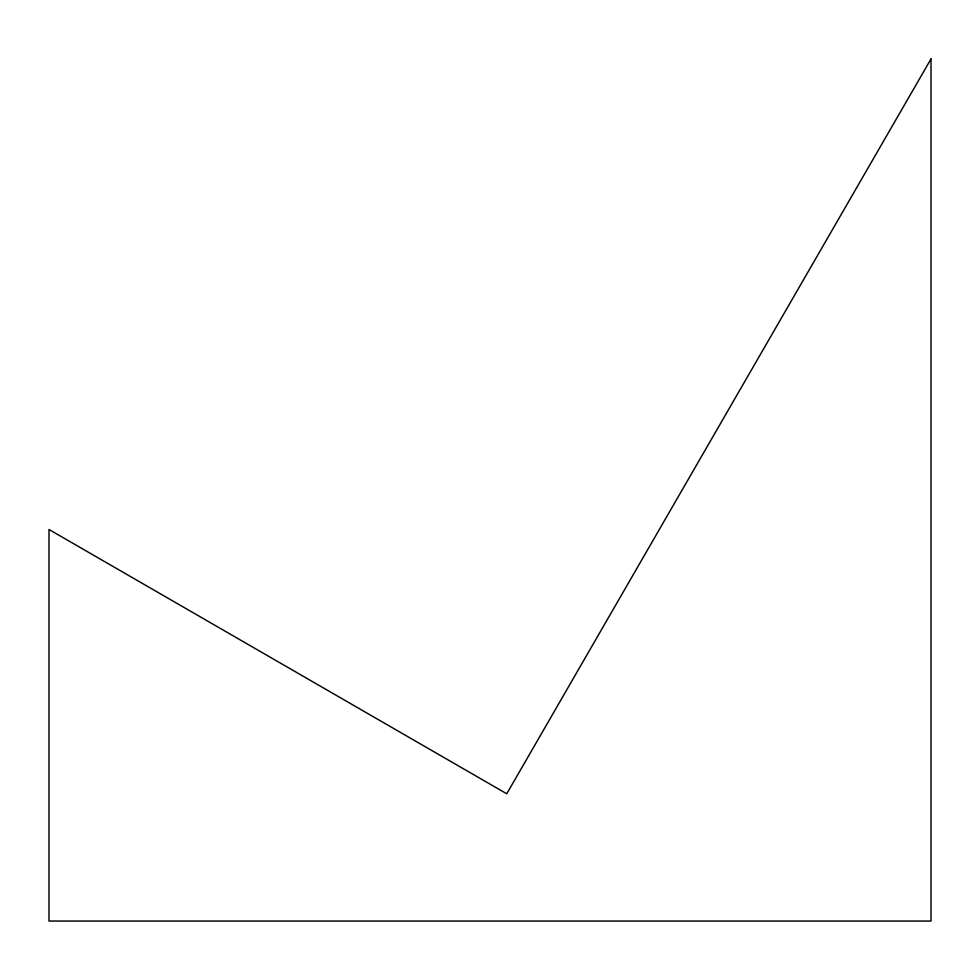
<?xml version="1.0" encoding="UTF-8"?>
<svg xmlns="http://www.w3.org/2000/svg" width="980" height="980" viewBox="0 0 980 980"><rect width="100%" height="100%" fill="white"/><g stroke="black" fill="none" stroke-linecap="round" stroke-linejoin="round"><path stroke-width="1.47" d="M931 58.947L506.746 793.776L49 529.494L49 921.053L931 921.053L931 58.947"/></g></svg>
